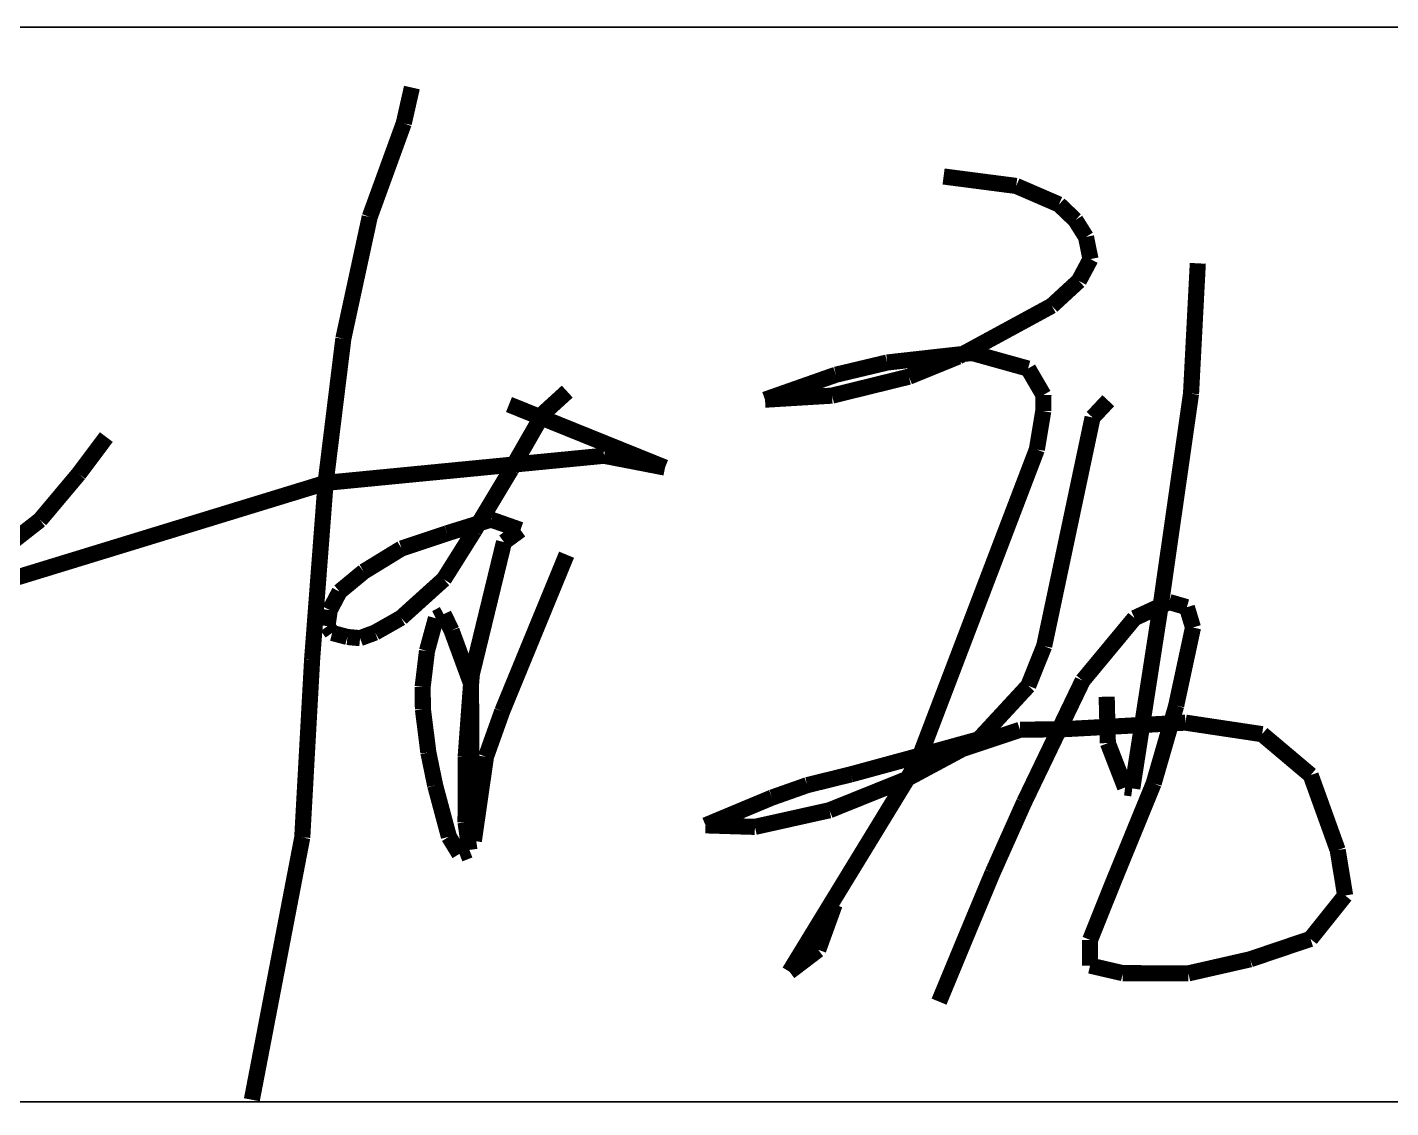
# Model space of a CAD drawing. Header units: millimetres. Extents: x 500457 to 783861, y -293369 to -162148.
# Drawn here: x 654174 to 655316, y -242596 to -241691 of the extents above; entities that cross this region are included whole.
import ezdxf

# ---------------------------------------------------------------- set-up
doc = ezdxf.new("R2010")
doc.units = ezdxf.units.MM
doc.header["$LTSCALE"] = 1000
doc.layers.add('A-PUB_TITLE SIGNATURE', color=7, linetype='Continuous')
doc.layers.add('WALL', color=255, linetype='Continuous')
doc.layers.add('图框', color=4, linetype='Continuous', lineweight=35)

# ---------------------------------------------------------------- blocks, each defined once
blk = doc.blocks.new('A$C7B124B11')
at = {"layer": 'A-PUB_TITLE SIGNATURE', "const_width": 10}
for points in [[(407.4, 294.72), (402.37, 272.54)], [(402.37, 272.54), (381.22, 214.42)], [(737.37, 239.5), (782.45, 233.63)], [(782.45, 233.63), (808.99, 222.15)], [(808.99, 222.15), (819.16, 212.43)], [(381.22, 214.42), (364.85, 138.89)], [(819.16, 212.43), (825.75, 201.98)], [(825.75, 201.98), (828.54, 188.24)], [(828.54, 188.24), (821.33, 174.72)], [(890.93, 104.72), (895.14, 185.6)], [(821.33, 174.72), (804.54, 159.28)], [(804.54, 159.28), (746.41, 127.72)], [(364.85, 138.89), (353.82, 49.42)], [(670.54, 116.5), (702.34, 124.08)], [(702.34, 124.08), (755.07, 129.99)], [(746.41, 127.72), (715.83, 115.27)], [(755.07, 129.99), (789.79, 120.31)], [(626.53, 101.01), (670.54, 116.5)], [(715.83, 115.27), (668.17, 103.53)], [(789.79, 120.31), (799.34, 103.93)], [(503.8, 106.06), (489.01, 92.58)], [(564.48, 58.9), (467.65, 98.04)], [(668.17, 103.53), (626.53, 101.01)], [(799.34, 103.93), (799.22, 93.93)], [(839.59, 100.38), (829.82, 89.96)], [(872.39, -24.72), (890.93, 104.72)], [(489.01, 92.58), (468.99, 57.7)], [(799.22, 93.93), (795.23, 70.08)], [(829.82, 89.96), (799.77, -51.93)], [(217.74, 77.85), (200.6, 54.96)], [(353.82, 49.42), (526.61, 66.24)], [(526.61, 66.24), (564.48, 58.9)], [(795.23, 70.08), (721.25, -123.71)], [(200.6, 54.96), (176.59, 26.39)], [(468.99, 57.7), (446.11, 19.68)], [(153.36, -11.98), (353.82, 49.42)], [(353.82, 49.42), (345.45, -60.15)], [(176.59, 26.39), (133.54, -7.28)], [(429.22, 18.15), (456.49, 26.63)], [(456.49, 26.63), (474.77, 20.21)], [(400.98, 8.73), (429.22, 18.15)], [(446.11, 19.68), (427.19, -10.4)], [(464.55, 12.7), (444.53, -69.55)], [(474.77, 20.21), (464.55, 12.7)], [(377.54, -5.62), (400.98, 8.73)], [(463.41, -92.32), (503.37, 4.83)], [(362.48, -18.07), (377.54, -5.62)], [(427.19, -10.4), (400.67, -34.32)], [(356.42, -29.54), (362.48, -18.07)], [(354.97, -39.51), (356.42, -29.54)], [(854.45, -140.19), (872.39, -24.72)], [(877.36, -24.56), (855.88, -34.51)], [(888.33, -27.77), (877.36, -24.56)], [(892.13, -40.38), (888.33, -27.77)], [(400.67, -34.32), (384.56, -43.45)], [(416.74, -54.86), (422.27, -34.59)], [(422.27, -34.59), (427.07, -32.08)], [(427.07, -32.08), (432, -42.22)], [(855.88, -34.51), (823.65, -73.35)], [(357.9, -43.68), (354.97, -39.51)], [(367.33, -46.21), (357.9, -43.68)], [(375.2, -46.93), (367.33, -46.21)], [(384.56, -43.45), (375.2, -46.93)], [(432, -42.22), (444.04, -74.99)], [(881.71, -88.82), (892.13, -40.38)], [(414.05, -77.19), (416.74, -54.86)], [(799.77, -51.93), (789.92, -76.51)], [(345.45, -60.15), (339.32, -170.6)], [(444.53, -69.55), (440.73, -120.76)], [(414.21, -91.1), (414.05, -77.19)], [(444.04, -74.99), (444.36, -125.38)], [(789.92, -76.51), (759.18, -109.74)], [(823.65, -73.35), (787.32, -148.83)], [(838.56, -83.31), (839.29, -112.08)], [(867.72, -137.11), (881.71, -88.82)], [(417.59, -117.91), (414.21, -91.1)], [(453.34, -120.52), (463.41, -92.32)], [(749, -115.75), (784.75, -103.81)], [(784.75, -103.81), (812.54, -103.44)], [(812.54, -103.44), (887.44, -99.4)], [(887.44, -99.4), (935.03, -106.56)], [(759.18, -109.74), (724.06, -119.43)], [(839.29, -112.08), (849.98, -139.61)], [(935.03, -106.56), (965.16, -131.98)], [(421.8, -138.31), (417.59, -117.91)], [(440.73, -120.76), (440.66, -161.15)], [(445.81, -172.76), (453.34, -120.52)], [(724.06, -119.43), (679.79, -131.49)], [(713.28, -134.92), (749, -115.75)], [(444.36, -125.38), (445.81, -172.76)], [(721.25, -123.71), (641.69, -253.92)], [(679.79, -131.49), (652.71, -138.16)], [(430.33, -170.17), (421.8, -138.31)], [(652.71, -138.16), (630.91, -145.85)], [(666.51, -153.75), (713.28, -134.92)], [(842.28, -199.22), (867.72, -137.11)], [(849.98, -139.61), (854.45, -140.19)], [(965.16, -131.98), (981.92, -178.51)], [(630.91, -145.85), (589.59, -163.1)], [(787.32, -148.83), (767.74, -192.61)], [(620.25, -164.06), (666.51, -153.75)], [(440.66, -161.15), (443.04, -178.35)], [(589.59, -163.1), (620.25, -164.06)], [(339.32, -170.6), (308.03, -333.34)], [(436.85, -180.82), (430.33, -170.17)], [(443.04, -178.35), (436.85, -180.82)], [(981.92, -178.51), (986.54, -206.69)], [(767.74, -192.61), (753.38, -226.98)], [(828.26, -234.22), (842.28, -199.22)], [(986.54, -206.69), (965, -233.61)], [(659.55, -240.34), (669.72, -212.23)], [(753.38, -226.98), (734.51, -272.51)], [(641.69, -253.92), (659.55, -240.34)], [(828.21, -250.14), (828.26, -234.22)], [(965, -233.61), (927.61, -246.25)], [(848.56, -254.85), (828.21, -250.14)], [(927.61, -246.25), (889.25, -254.99)], [(889.25, -254.99), (848.56, -254.85)]]:
    blk.add_lwpolyline(points, dxfattribs=at)
blk = doc.blocks.new('A$C57a0c051')
at = {"layer": '图框', "color": 4}
for p, q in [((0, -25500), (6000, -25500)), ((0, -26400), (6000, -26400))]:
    blk.add_line(p, q, dxfattribs=at)
at = {"layer": 'A-PUB_TITLE SIGNATURE', "xscale": 1.349999880627941, "yscale": 1.349999880627941, "zscale": 1.349999880627941, "rotation": 0.005566601229444}
blk.add_blockref('A$C7B124B11', (3554.4, -25948.4, 5923.7), dxfattribs=at)

msp = doc.modelspace()

# ---------------------------------------------------------------- block references
at = {"layer": 'WALL', "color": 0}
msp.add_blockref('A$C57a0c051', (650392, -216190.7), dxfattribs=at)

doc.saveas('drawing.dxf')
